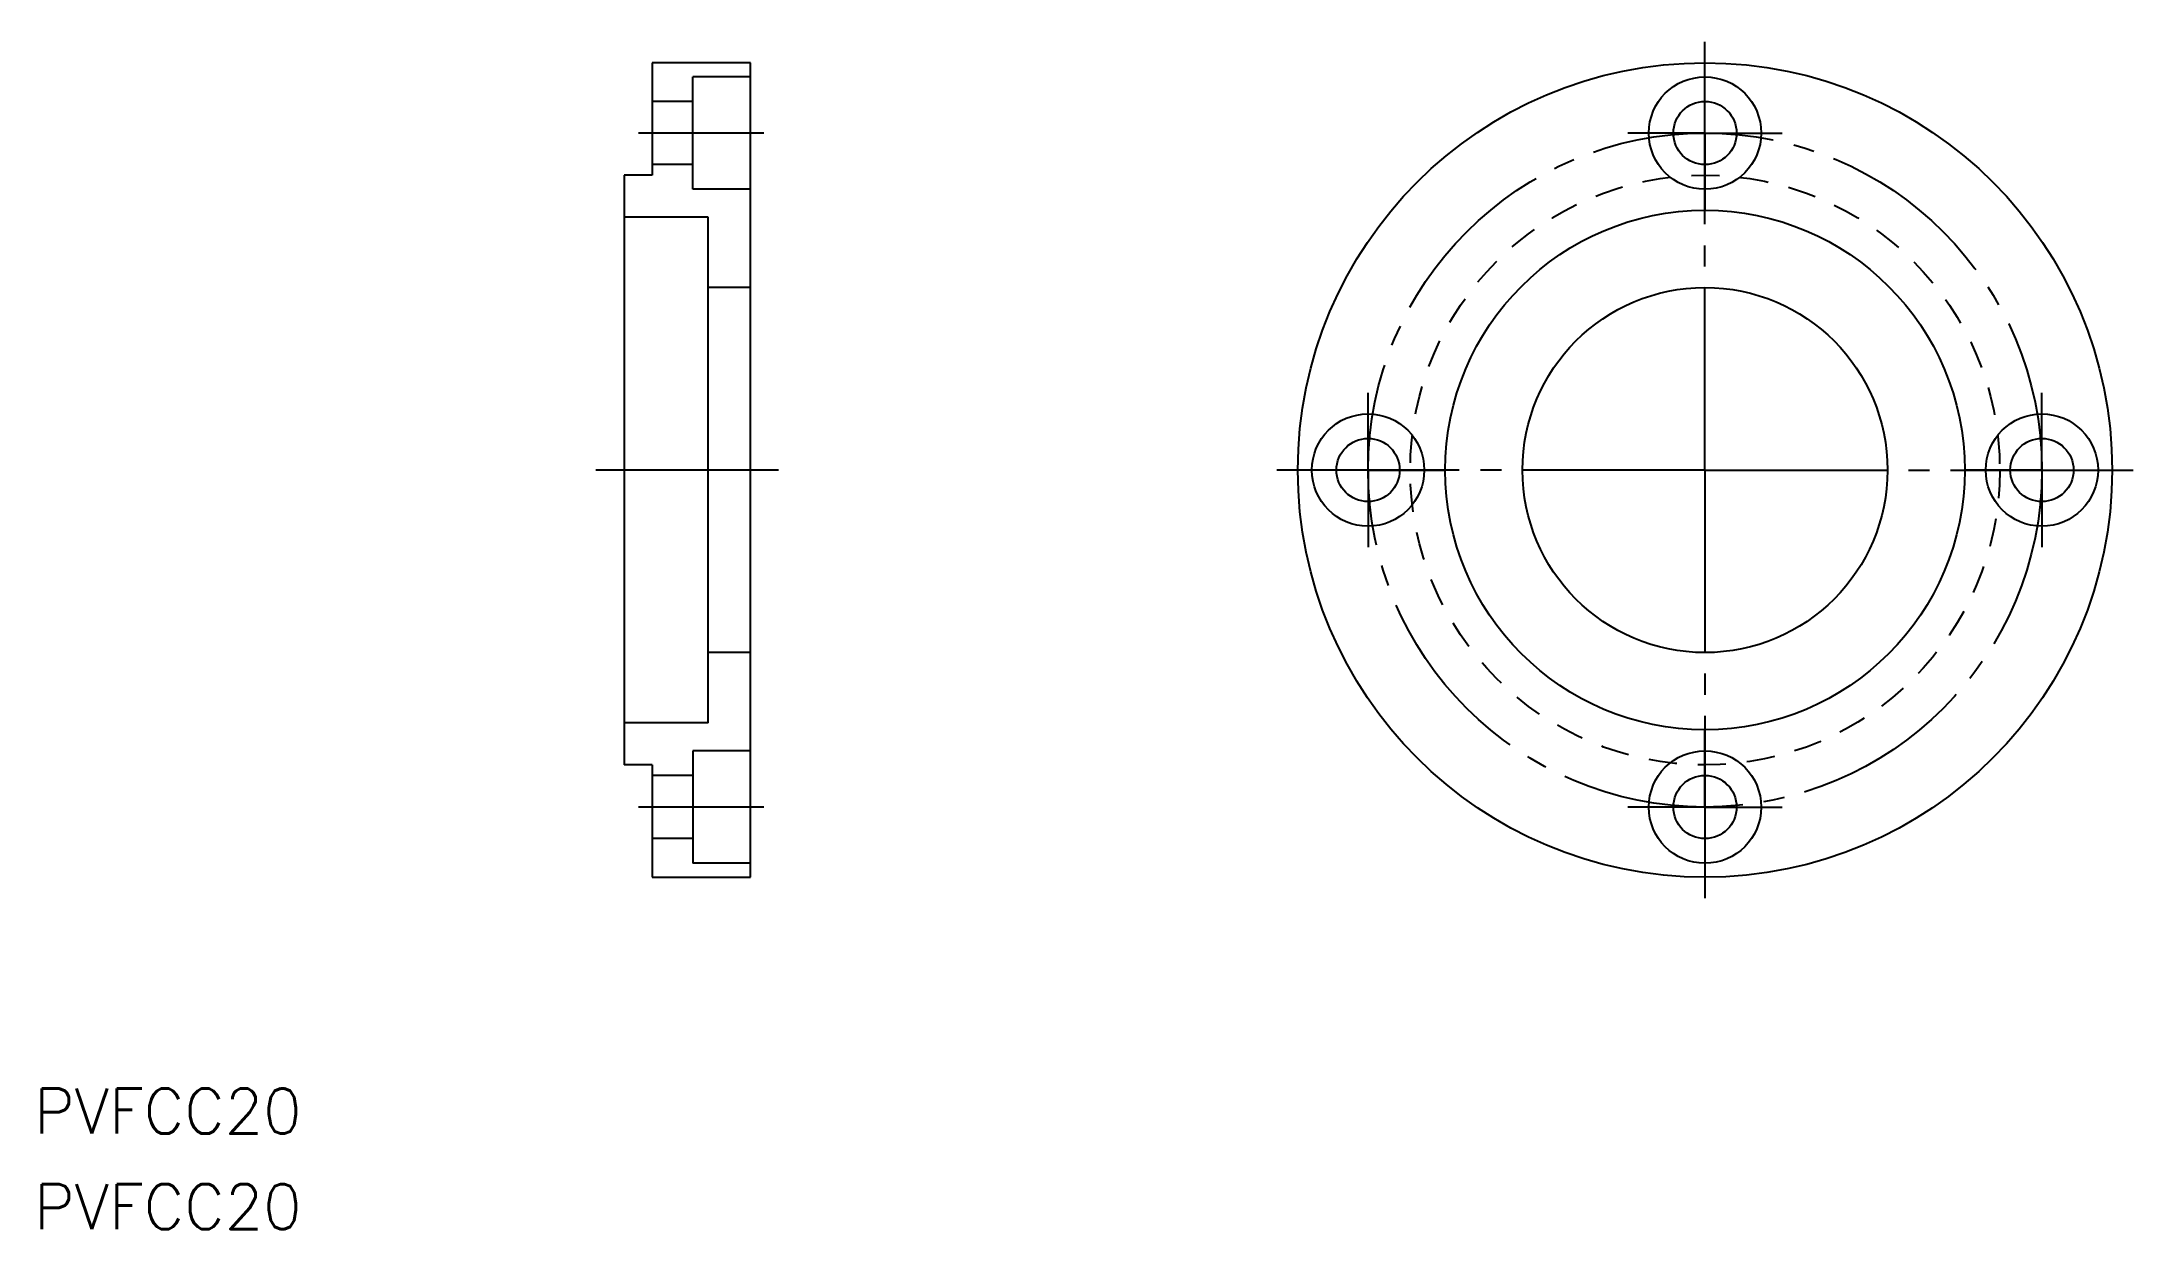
# Model space of a CAD drawing. Extents: x 21 to 170, y 364 to 449.
import ezdxf

# ---------------------------------------------------------------- set-up
doc = ezdxf.new("R2010")
doc.units = 0
doc.linetypes.add('CENTER', pattern=[17.5, 13, -1.5, 1.5, -1.5])
doc.linetypes.add('DASHED', pattern=[3.5, 2, -1.5])
doc.layers.get('0').update_dxf_attribs({"linetype": 'CONTINUOUS'})
doc.layers.add('CENTER', color=1, linetype='CENTER')
doc.styles.get("Standard").update_dxf_attribs({"font": 'txt.shx', "bigfont": '@extfont2.shx'})

msp = doc.modelspace()

# ---------------------------------------------------------------- linework, layer by layer
at = {"color": 7, "linetype": 'CONTINUOUS'}
for p, q in [((71.18, 447.49), (64.18, 447.49)), ((64.18, 447.49), (64.18, 439.49)), ((71.18, 389.49), (71.18, 447.49)), ((71.18, 446.49), (67.08, 446.49)), ((67.08, 438.49), (67.08, 446.49)), ((67.08, 444.74), (64.18, 444.74)), ((64.18, 439.49), (62.18, 439.49)), ((62.18, 439.49), (62.18, 397.49)), ((67.08, 440.24), (64.18, 440.24)), ((71.18, 438.49), (67.08, 438.49)), ((68.18, 436.49), (62.18, 436.49)), ((68.18, 400.49), (68.18, 436.49)), ((71.18, 431.49), (68.18, 431.49)), ((71.18, 405.49), (68.18, 405.49)), ((68.18, 400.49), (62.18, 400.49)), ((71.18, 398.49), (67.08, 398.49)), ((67.08, 398.49), (67.08, 390.49)), ((64.18, 397.49), (62.18, 397.49)), ((64.18, 397.49), (64.18, 389.49)), ((67.08, 396.74), (64.18, 396.74)), ((67.08, 392.24), (64.18, 392.24)), ((71.18, 390.49), (67.08, 390.49)), ((64.18, 389.49), (71.18, 389.49))]:
    msp.add_line(p, q, dxfattribs=at)
for centre, radius in [((139.18, 418.49), 29), ((139.18, 442.49), 4), ((139.18, 442.49), 2.25), ((139.18, 418.49), 18.5), ((139.18, 418.49), 13), ((115.18, 418.49), 4), ((163.18, 418.49), 4), ((163.18, 418.49), 4), ((115.18, 418.49), 2.25), ((163.18, 418.49), 2.25), ((163.18, 418.49), 2.25), ((139.18, 394.49), 4), ((139.18, 394.49), 2.25)]:
    msp.add_circle(centre, radius, dxfattribs=at)
at = {"color": 3, "linetype": 'DASHED'}
msp.add_circle((139.18, 418.49), 21, dxfattribs=at)
at = {"layer": 'CENTER', "color": 1, "linetype": 'CENTER'}
for p, q in [((139.18, 418.49), (139.18, 448.99)), ((139.18, 442.49), (139.18, 447.99)), ((72.14, 442.49), (63.21, 442.49)), ((139.18, 442.49), (133.68, 442.49)), ((139.18, 442.49), (139.18, 436.99)), ((139.18, 442.49), (144.68, 442.49)), ((115.18, 418.49), (115.18, 423.99)), ((163.18, 418.49), (163.18, 423.99)), ((163.18, 418.49), (163.18, 423.99)), ((73.18, 418.49), (60.18, 418.49)), ((139.18, 418.49), (108.68, 418.49)), ((115.18, 418.49), (109.68, 418.49)), ((115.18, 418.49), (115.18, 412.99)), ((115.18, 418.49), (120.68, 418.49)), ((139.18, 418.49), (139.18, 387.99)), ((139.18, 418.49), (169.68, 418.49)), ((163.18, 418.49), (157.68, 418.49)), ((163.18, 418.49), (157.68, 418.49)), ((163.18, 418.49), (168.68, 418.49)), ((163.18, 418.49), (163.18, 412.99)), ((163.18, 418.49), (168.68, 418.49)), ((163.18, 418.49), (163.18, 412.99)), ((139.18, 394.49), (139.18, 399.99)), ((72.14, 394.49), (63.21, 394.49)), ((139.18, 394.49), (133.68, 394.49)), ((139.18, 394.49), (139.18, 388.99)), ((139.18, 394.49), (144.68, 394.49))]:
    msp.add_line(p, q, dxfattribs=at)
msp.add_circle((139.18, 418.49), 24, dxfattribs=at)

# ---------------------------------------------------------------- texts
at = {"color": 7, "linetype": 'CONTINUOUS'}
for p in [(20.16, 371.24), (20.16, 364.43)]:
    msp.add_text('PVFCC20', height=3.2, dxfattribs=at).set_placement(p)

doc.saveas('drawing.dxf')
